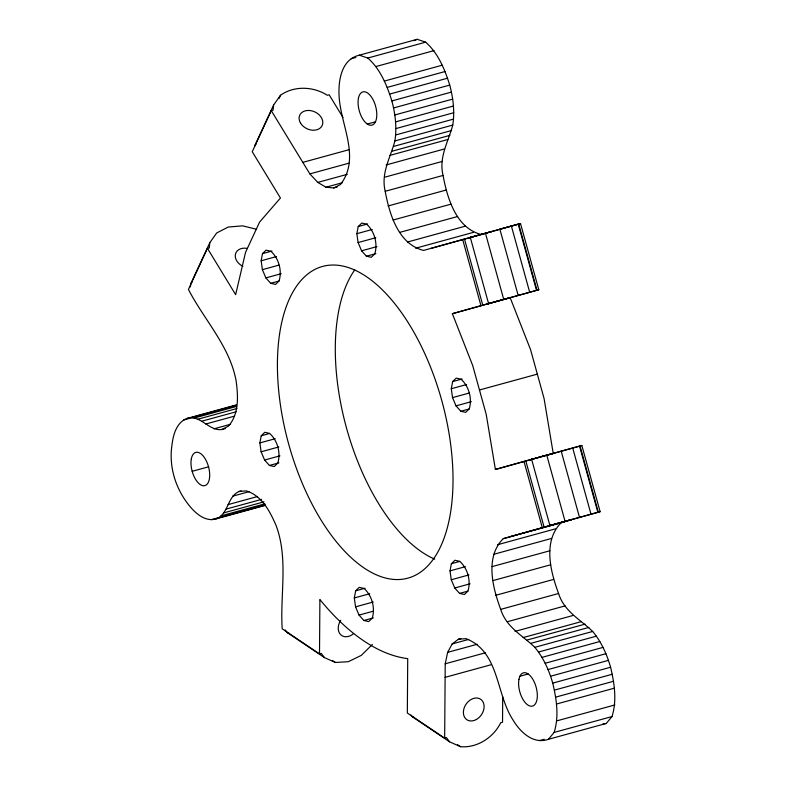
<?xml version="1.0" encoding="UTF-8"?>
<svg xmlns="http://www.w3.org/2000/svg" width="786" height="786" viewBox="0 0 786 786"><rect width="100%" height="100%" fill="white"/><g stroke="black" fill="none" stroke-linecap="round" stroke-linejoin="round"><path stroke-width="1.18" d="M372.377 644.451L361.324 655.367L348.336 661.694L335.376 662.48L324.431 657.597L321.317 653.402L319.509 653.893L319.892 599.522A256.776 126.458 74.7 0 0 407.718 658.619L407.335 713L444.66 738.113L446.468 737.622L449.582 741.817L460.527 746.7C477.269 748.125 493.421 737.504 500.721 722.747L502.529 722.246L502.706 696.73M444.66 738.113L445.22 663.797L447.637 652.36L452.156 643.95L458.415 639.244L460.773 638.605M458.415 639.244L465.901 638.635C499.621 651.594 495.72 693.704 512.973 719.917C520.057 731.913 533.242 744.755 548.402 739.312L554.13 732.424C559.229 716.429 556.537 699.118 552.725 683.113C549.05 670.222 543.45 657.676 534.824 647.32C522.405 635.314 506.302 627.336 500.711 609.366C492.625 587.604 484.805 557.235 503.217 538.665L600.131 511.686L581.837 445.495L495.396 469.448L486.22 414.409L472.72 365.578L452.372 313.702L538.803 289.749L520.519 223.558L423.575 250.42C398.227 244.161 389.424 214.018 385.199 191.293C380.768 172.949 390.455 157.711 394.906 140.94C396.969 127.587 395.338 113.921 391.87 100.942C386.928 85.291 380.385 69.07 367.789 58.046L359.369 55.167C341.045 59.333 338.108 81.282 339.149 96.973C340.957 125.947 360.833 158.192 340.436 184.553L333.716 187.952L325.964 187.225L317.79 182.401L309.851 173.893L271.288 110.659L273.096 110.158L273.626 104.98L280.523 95.244C294.21 85.507 313.506 86.391 327.349 95.283L329.157 94.792L343.02 117.546M481.435 234.562C456.096 228.304 447.283 198.151 443.058 175.435C438.627 157.082 448.315 141.844 452.765 125.072C454.839 111.72 453.198 98.053 449.73 85.075C444.788 69.433 438.254 53.212 425.648 42.179L417.228 39.3L359.369 55.167M190.438 286.87L190.752 283.766L209.793 242.697L216.69 232.961L228.235 227.046L242.648 225.847L256.58 229.266M209.793 242.697L209.263 247.875L207.455 248.366L188.424 289.435C204.144 319.882 229.866 346.331 236.144 380.984C238.148 396.144 239.239 413.878 228.441 426.15L221.731 429.559C208.595 431.15 200.44 414.242 186.921 418.466C176.3 422.563 173.107 435.13 171.938 445.318C168.528 468.26 176.585 491.594 191.912 508.709C197.65 514.948 205.775 521.118 214.765 519.261L265.55 505.339M548.402 739.312L606.271 723.444L611.989 716.557C617.098 700.572 614.397 683.25 610.594 667.245C606.91 654.355 601.319 641.808 592.683 631.453C580.264 619.447 564.161 611.469 558.581 593.499C550.485 571.736 542.674 541.367 561.086 522.798L568.199 520.725M261.149 260.775L262.495 253.632L266.071 250.144L270.915 251.255C278.892 258.555 282.174 270.561 279.118 280.926L275.542 284.414L270.689 283.304L265.874 277.91L262.386 269.667L261.149 260.775L276.495 256.57M259.871 442.921L261.227 435.778L264.803 432.29L269.647 433.391C277.615 440.7 280.897 452.697 277.841 463.062L274.265 466.55L269.421 465.45L264.607 460.046L261.109 451.803L259.871 442.921L275.228 438.706M356.854 233.688L358.21 226.545L361.786 223.057L366.63 224.157C374.598 231.467 377.879 243.464 374.824 253.829L371.247 257.317L366.404 256.216L361.589 250.813L358.092 242.569L356.854 233.688L372.21 229.473M354.309 597.969L355.665 590.826L359.241 587.338L364.085 588.439C372.053 595.749 375.335 607.745 372.289 618.11L368.703 621.598L363.859 620.498L359.045 615.094L355.547 606.851L354.309 597.969L369.666 593.754M451.292 388.736L452.648 381.593L456.224 378.105L461.068 379.206C469.036 386.515 472.317 398.512 469.271 408.877L465.695 412.365L460.842 411.265L456.027 405.861L452.53 397.618L451.292 388.736L466.648 384.521M450.024 570.872L451.37 563.729L454.956 560.241L459.8 561.342C467.768 568.651 471.05 580.658 467.994 591.023L464.418 594.511L459.574 593.401L454.76 588.007L451.262 579.763L450.024 570.872L465.381 566.667M214.765 519.261C229.316 515.636 226.702 494.286 241.204 490.847M273.626 104.98L254.585 146.058L255.961 144.113M271.288 110.659L252.247 151.727L280.445 198.013L259.557 222.133L245.517 252.444L235.653 294.662L207.455 248.366M278.981 98.574L280.523 95.244M190.752 283.766L192.128 281.82M414.153 40.626L417.228 39.3M492.242 231.398L483.685 233.707M469.183 237.745L477.524 235.407M430.728 248.464L520.519 223.558M452.372 313.702L503.708 299.309L485.424 233.128M495.396 469.448L546.742 455.055L565.036 521.246L510.33 536.583M491.083 231.732L486.76 232.941M483.901 233.737L485.807 233.206M538.842 457.344L530.128 459.79L533.694 458.837M548.088 454.868L542.144 456.519M548.903 454.642L553.933 453.217L548.716 454.622M480.826 234.582L482.879 234.022M474.862 236.232L482.653 233.992M538.803 289.749L487.094 304.054L510.9 297.472L504.858 299.102M581.837 445.495L534.529 458.611M600.131 511.686L548.422 525.981L572.228 519.399L566.175 521.039M351.116 58.754L355.832 57.466M367.789 58.046L425.648 42.179M376.17 66.476L434.039 50.609M384.295 81.086L442.164 65.228M387.193 87.403L445.053 71.536M389.728 94.055L447.598 78.187M391.87 100.942L449.73 85.075M393.57 107.947L451.439 92.09M394.818 114.972L452.677 99.105M367.327 124.05L375.59 121.781M395.574 121.889L453.443 106.022M395.849 128.59L453.719 112.732M395.623 134.976L453.493 119.108M302.797 162.378L348.856 149.753M394.906 140.94L452.765 125.072M393.707 146.383L451.567 130.525M309.851 173.893L348.817 163.213M392.037 151.226L449.906 135.359M389.944 155.382L447.804 139.515M317.79 182.401L347.304 174.315M386.132 164.952L443.992 149.094M325.964 187.225L342.49 182.686M333.716 187.952L337.263 186.989M384.501 177.253L442.371 161.395M385.199 191.293L443.058 175.435M388.156 205.942L446.016 190.074M358.21 226.545L367.651 223.951M262.495 253.632L271.946 251.048M393.128 220.011L450.997 204.154M358.092 242.569L375.806 237.716M262.386 269.667L278.912 265.128M399.73 232.381L457.599 216.514M361.589 250.813L376.946 246.608M265.874 277.91L281.231 273.705M407.433 242.039L465.292 226.181M366.404 256.216L375.855 253.623M270.689 283.304L278.961 281.044M415.598 248.219L473.457 232.361M474.027 236.458L469.242 237.755M186.921 418.466L236.517 404.869M190.428 417.818L236.478 405.193M183.659 419.989L189.564 418.378M191.931 417.73L195.468 416.757M197.836 416.108L201.373 415.136M206.099 413.839L215.551 411.255M217.909 410.606L221.456 409.634M226.172 408.337L229.718 407.364M232.076 406.716L235.623 405.753M194.132 418.064L236.645 406.401M197.964 419.184L236.94 408.504M201.874 421.178L236.124 411.785M205.804 424.008L234.14 416.236M213.979 428.822L230.504 424.293M221.731 429.559L225.277 428.586M452.648 381.593L462.089 378.999M261.227 435.778L269.49 433.508M479.47 389.994L537.339 374.126M452.53 397.618L469.065 393.088M261.109 451.803L278.824 446.949M192.167 471.315L208.703 466.786M456.027 405.861L471.384 401.656M264.607 460.046L279.954 455.841M460.842 411.265L469.114 408.995M269.421 465.45L278.873 462.856M232.587 496.202L249.123 491.663M228.068 504.612L257.592 496.516M226.162 509.082L261.591 499.375M223.843 512.845L263.998 501.832M221.141 515.822L264.833 503.846M211.198 519.664L218.292 517.719M226.555 515.449L230.092 514.486M232.459 513.838L238.364 512.217M240.722 511.568L244.269 510.595M246.627 509.947L258.437 506.715M260.795 506.066L264.342 505.093M218.095 517.974L265.334 505.025M503.217 538.665L561.086 522.798M497.528 544.737L555.388 528.87M451.37 563.729L459.643 561.459M355.665 590.826L365.107 588.233M493.716 554.307L551.576 538.439M492.085 566.608L549.954 550.74M451.262 579.763L468.977 574.9M355.547 606.851L373.262 601.997M454.76 588.007L470.107 583.792M359.045 615.094L373.212 611.213M492.783 580.648L550.642 564.78M459.574 593.401L467.837 591.141M363.859 620.498L373.311 617.904M495.73 595.297L553.599 579.429M500.711 609.366L558.581 593.499M507.314 621.736L565.183 605.868M452.156 643.95L468.692 639.421M515.007 631.394L572.876 615.526M447.637 652.36L477.161 644.265M523.181 637.574L581.041 621.706M527.101 640.03L584.971 624.163M445.22 663.797L485.365 652.793M531.002 643.292L588.871 627.425M534.824 647.32L592.683 631.453M445.082 677.345L491.142 664.72M538.489 652.036L596.358 636.179M541.957 657.381L599.826 641.514M545.16 663.256L603.029 647.389M519.9 676.235L528.172 673.966M548.058 669.564L605.918 653.706M550.593 676.225L608.452 660.358M552.725 683.113L610.594 667.245M554.425 690.118L612.294 674.25M555.673 697.133L613.532 681.275M556.429 704.05L614.298 688.192M556.969 720.821L614.839 704.954M554.13 732.424L611.989 716.557M539.501 740.569L544.226 739.272M602.95 723.926L606.271 723.444M238.846 491.496L246.332 490.886C261.895 495.73 270.02 511.499 276.063 525.451C288.482 558.502 280.012 594.491 282.184 628.78L319.509 653.893M285.239 629.959L287.106 632.484L289.297 633.457M411.009 715.024L412.257 716.704L414.448 717.677M332.35 660.446L335.376 662.48M457.501 744.666L460.527 746.7M287.106 632.484L324.431 657.597M412.257 716.704L449.582 741.817M510.232 297.845L530.589 349.711L544.079 398.551L553.265 453.581M518.711 224.059L536.995 290.25M580.029 445.986L598.323 512.177M536.514 290.358L518.22 224.167L499.857 229.158L518.141 295.34M579.547 446.094L597.832 512.285M511.372 226.004L529.666 292.195M572.689 447.941L590.984 514.132M561.175 451.085L579.469 517.276M470.274 237.313L488.558 303.504M531.591 459.24L549.886 525.431M464.467 238.934L482.751 305.115M525.785 460.861L544.069 527.052M462.649 239.425L480.944 305.616M523.977 461.353L542.261 527.544M434.697 559.141A161.582 79.573 74.7 0 1 346.538 428.134A161.582 79.573 74.7 0 1 354.761 269.853M353.7 633.496A12.35 9.334 -56.1 0 1 340.593 634.607A12.35 9.334 -56.1 0 1 340.692 620.282M242.894 266.326A12.35 9.285 24.9 0 1 235.466 254.133A12.35 9.285 24.9 0 1 247.305 248.415M279.551 334.227A161.582 79.573 74.7 0 0 391.418 579.174A161.582 79.573 74.7 0 0 424.774 353.582A161.582 79.573 74.7 0 0 279.551 334.227M191.322 458.896A17.233 8.489 74.7 0 0 202.66 485.65A17.233 8.489 74.7 0 0 207.042 462.473A17.233 8.489 74.7 0 0 191.322 458.896M476.345 719.514A12.35 9.334 -56.1 0 0 481.12 699.599A12.35 9.334 -56.1 0 0 463.75 709.345A12.35 9.334 -56.1 0 0 476.345 719.514M518.937 679.359A17.233 8.489 74.7 0 0 530.285 706.113A17.233 8.489 74.7 0 0 534.667 682.936A17.233 8.489 74.7 0 0 518.937 679.359M358.416 98.397A17.233 8.489 74.7 0 0 369.754 125.151A17.233 8.489 74.7 0 0 374.136 101.974A17.233 8.489 74.7 0 0 358.416 98.397M300.586 123.176A12.35 9.285 24.9 0 0 321.14 127.126A12.35 9.285 24.9 0 0 311.138 110.708A12.35 9.285 24.9 0 0 300.586 123.176"/></g></svg>
